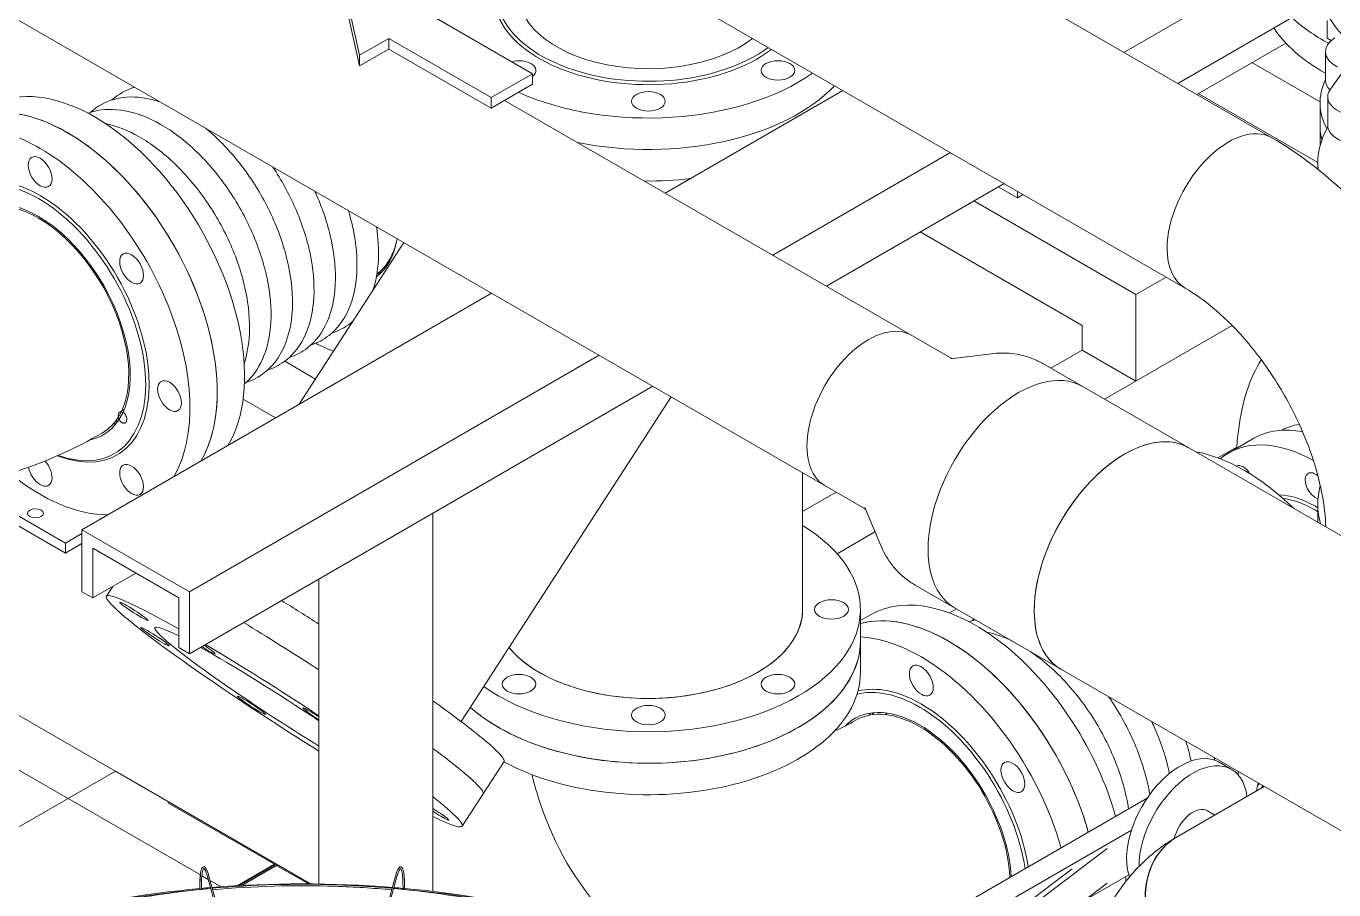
# Model space of a CAD drawing. Header units: millimetres. Extents: x -312439 to 477422, y -331570 to 212570.
# Drawn here: x 398513 to 399040, y 107353 to 107701 of the extents above; entities that cross this region are included whole.
import ezdxf

# ---------------------------------------------------------------- set-up
doc = ezdxf.new("R2010")
doc.units = ezdxf.units.MM

msp = doc.modelspace()

# ---------------------------------------------------------------- linework, layer by layer
at = {"color": 5, "linetype": 'Continuous', "lineweight": 0, "extrusion": (0, 0.816497, 0.57735)}
for p, q in [((398850.496, 107506.394), (396993.097, 108578.764)), ((398979.781, 107595.272), (397306.445, 108561.374)), ((399014.783, 107655.897), (398864.048, 107742.924)), ((398641.044, 107715.766), (398647.011, 107689.168)), ((398641.044, 107711.493), (398647.011, 107684.896)), ((398716.647, 107681.706), (398675.367, 107705.539)), ((399037.085, 107703.138), (399037.085, 107696.048)), ((399037.085, 107696.048), (399038.692, 107695.121)), ((398647.011, 107689.168), (398658.757, 107695.949)), ((398647.011, 107684.896), (398658.757, 107691.677)), ((398658.757, 107695.949), (398700.036, 107672.116)), ((398658.757, 107695.949), (398658.757, 107691.677)), ((398658.757, 107691.677), (398700.036, 107667.844)), ((399020.382, 107694.057), (398984.535, 107673.36)), ((398647.011, 107689.168), (398647.011, 107684.896)), ((399034.193, 107670.324), (399006.734, 107686.177)), ((399036.399, 107679.118), (399036.399, 107690.619)), ((398700.036, 107672.116), (398716.647, 107681.706)), ((398716.647, 107681.706), (398716.647, 107677.434)), ((399038.383, 107675.509), (399044.961, 107684.726)), ((398700.036, 107667.844), (398716.647, 107677.434)), ((398700.036, 107672.116), (398700.036, 107667.844)), ((398885.498, 107567.019), (398705.45, 107670.97)), ((399033.285, 107645.844), (398985.081, 107673.675)), ((399034.19, 107652.549), (399034.19, 107669.97)), ((399037.262, 107660.892), (399037.262, 107672.393)), ((399033.281, 107645.376), (399033.281, 107643.188)), ((398904.479, 107636.064), (398912.207, 107631.602)), ((398912.207, 107634.286), (398912.207, 107631.602)), ((398914.532, 107632.944), (398912.207, 107631.602)), ((398959.943, 107592.676), (398894.636, 107630.381)), ((398938.29, 107580.175), (398872.983, 107617.88)), ((398622.679, 107548.376), (398664.847, 107613.579)), ((398656.17, 107601.988), (398653.913, 107600.685)), ((398972.11, 107599.701), (398959.943, 107592.676)), ((398959.943, 107557.672), (398959.943, 107592.676)), ((398938.29, 107570.173), (398938.29, 107580.175)), ((398998.81, 107580.112), (398947.351, 107550.402)), ((398938.29, 107570.173), (398925.698, 107562.904)), ((398959.943, 107557.672), (398938.29, 107570.173)), ((398629.268, 107558.563), (398616.815, 107565.753)), ((398885.261, 107566.736), (398901.754, 107568.793)), ((398922.453, 107564.777), (399229.052, 107387.762)), ((398613.142, 107542.87), (398600.036, 107550.437)), ((398687.977, 107420.402), (398772.655, 107551.336)), ((399007.538, 107534.676), (398997.231, 107528.725)), ((399000.605, 107531.142), (398993.026, 107526.766)), ((398825.609, 107520.763), (398825.609, 107465.644)), ((398825.609, 107505.117), (398839.159, 107512.94)), ((398495.528, 107511.399), (398528.441, 107492.397)), ((398495.528, 107507.399), (398528.441, 107488.396)), ((398850.623, 107506.74), (398857.088, 107491.429)), ((399033.281, 107500.79), (399033.281, 107508.058)), ((398528.441, 107492.397), (398535.084, 107496.232)), ((398854.759, 107496.944), (398839.49, 107488.128)), ((398528.441, 107488.396), (398528.441, 107492.397)), ((398528.441, 107488.396), (398535.084, 107492.232)), ((398544.919, 107470.995), (398547.481, 107474.957)), ((398870.916, 107475.511), (400615.02, 106468.552)), ((398848.882, 107465.644), (398848.882, 107440.241)), ((398887.583, 107465.888), (398884.759, 107464.258)), ((398848.882, 107461.181), (398852.747, 107463.412)), ((398688.402, 107378.202), (398705.255, 107404.261)), ((398998.575, 107401.095), (398993.568, 107404.037)), ((399009.283, 107395.624), (399009.186, 107395.568)), ((398976.605, 107373.968), (399011.699, 107394.229)), ((399010.449, 107393.508), (399011.129, 107394.559)), ((398964.534, 107389.597), (398851.584, 107324.386)), ((398991.794, 107382.737), (398988.817, 107384.486)), ((398859.601, 107319.758), (398958.16, 107376.661)), ((398878.468, 107316.115), (398948.31, 107369.223)), ((398934.25, 107361.106), (398876.321, 107317.056)), ((398948.31, 107355.222), (398878.468, 107302.114)), ((398957.139, 107358.569), (398938.748, 107347.951))]:
    msp.add_line(p, q, dxfattribs=at)
at = {"color": 0, "linetype": 'Continuous', "lineweight": 0, "extrusion": (0, 0.816497, 0.57735)}
for p, q in [((399094.694, 107770.888), (398955.153, 107690.324)), ((399100.711, 107749.358), (398976.807, 107677.822)), ((398841.843, 107674.911), (398770.233, 107633.567)), ((398885.15, 107649.908), (398813.54, 107608.563)), ((398906.804, 107637.406), (398835.193, 107596.062)), ((398700.23, 107593.15), (398535.084, 107497.803)), ((398743.537, 107568.147), (398578.391, 107472.8)), ((398765.19, 107555.646), (398578.391, 107447.797)), ((398676.539, 107504.462), (398676.539, 107351.914)), ((398535.084, 107497.803), (398578.391, 107472.8)), ((398535.084, 107472.8), (398535.084, 107497.803)), ((398539.415, 107490.302), (398539.415, 107470.3)), ((398574.061, 107470.3), (398539.415, 107490.302)), ((398556.738, 107480.301), (398539.415, 107470.3)), ((398630.605, 107477.943), (398630.605, 107354.939)), ((398539.415, 107470.3), (398535.084, 107472.8)), ((398574.061, 107450.297), (398574.061, 107470.3)), ((398578.391, 107472.8), (398578.391, 107447.797)), ((398578.391, 107447.797), (398574.061, 107450.297)), ((398548.537, 107400.399), (398627.212, 107354.976)), ((398569.758, 107387.647), (398570.191, 107387.897)), ((398612.631, 107362.894), (398569.758, 107387.647)), ((398597.609, 107354.221), (398612.631, 107362.894)), ((398598.571, 107354.276), (398613.497, 107362.894)), ((398613.931, 107362.644), (398599.528, 107354.329)), ((398613.497, 107362.394), (398599.528, 107354.329)), ((398626.336, 107354.981), (398613.497, 107362.394)), ((398583.431, 107358.25), (398585.982, 107356.777)), ((398619.266, 107235.452), (398585.673, 107357.907)), ((398619.884, 107235.511), (398586.263, 107358.069)), ((398586.737, 107356.341), (398591.144, 107353.797)), ((398627.834, 107235.511), (398661.455, 107358.069)), ((398662.046, 107357.907), (398628.453, 107235.452))]:
    msp.add_line(p, q, dxfattribs=at)
at = {"color": 3, "linetype": 'Continuous', "lineweight": 0, "extrusion": (0, 0.816497, 0.57735)}
for p, q in [((398613.497, 107362.894), (398354.651, 107512.339)), ((398354.671, 107490.324), (398582.81, 107358.609)), ((398548.537, 107400.399), (397558.978, 106829.076))]:
    msp.add_line(p, q, dxfattribs=at)
at = {"color": 5, "linetype": 'Continuous', "lineweight": 0}
for centre, major_axis, ratio, start_param, end_param in [((398763.445, 107713.175), (62.164, 0), 0.5773503, 2.548228, 5.6361136), ((398763.445, 107713.976), (-61.184, 0), 0.5773503, 5.7140037, 8.7637786), ((398763.445, 107713.976), (52.364, 0), 0.5773503, 2.9636533, 5.6432754), ((399118.718, 107720.385), (-85.437, 0), 0.5773503, 0.1857305, 0.8997743), ((399095.435, 107730.328), (85.437, 0), 0.5773503, 3.6957977, 3.9694733), ((399095.435, 107730.328), (-85.437, 0), 0.5773503, 0.5542051, 0.8278806), ((399095.435, 107717.626), (85.437, 0), 0.5773503, 3.5032011, 3.9495424), ((399050.804, 107690.619), (-14.405, 0), 0.5773503, 5.5507149, 7.1196252), ((398711.26, 107683.047), (6.798, 0), 0.5773503, 0.7853982, 2.0317598), ((398711.26, 107683.047), (6.798, 0), 0.5773503, 5.6269908, 7.0685835), ((398540.192, 107594.539), (42.718, -73.99), 0.5773503, 0.3154285, 3.1415927), ((398763.445, 107713.175), (85.437, 0), 0.5773503, 4.052355, 5.5982817), ((398763.445, 107700.474), (85.437, 0), 0.5773503, 4.3712276, 5.7840867), ((398763.445, 107700.474), (-85.437, 0), 0.5773503, 1.2296349, 2.6424941), ((399095.435, 107669.97), (61.245, 0), 0.5773503, 2.8721515, 3.4400318), ((399050.819, 107672.393), (-13.556, 0), 0.5773503, 5.8737687, 8.1724889), ((399050.804, 107679.118), (-14.405, 0), 0.5773503, 0, 0.4962001), ((398529.192, 107588.188), (42.718, -73.99), 0.5773503, 0.3154285, 2.9860305), ((398529.192, 107588.188), (-42.718, 73.99), 0.5773503, 5.4977871, 6.1276232), ((398518.193, 107581.837), (-42.718, 73.99), 0.5773503, 5.4977871, 5.9168815), ((398997.282, 107625.585), (-17.501, -30.312), 0.5773503, 3.1415927, 5.4977871), ((399118.718, 107645.376), (-85.437, 0), 0.5773503, 5.9753277, 6.3290122), ((399095.435, 107660.469), (61.245, 0), 0.5773503, 3.1415927, 3.2967347), ((399050.819, 107660.892), (-13.556, 0), 0.5773503, 0, 1.8893036), ((398529.192, 107588.188), (-42.718, 73.99), 0.5773503, 3.4570211, 5.4977871), ((398518.193, 107581.837), (-42.718, 73.99), 0.5773503, 3.4570211, 5.4977871), ((398517.5, 107581.437), (-30.592, 52.987), 0.5773503, 5.4977871, 6.1211239), ((398518.193, 107581.837), (-31.082, 53.835), 0.5773503, 5.4977871, 6.1186246), ((398763.445, 107687.772), (-85.437, 0), 0.5773503, 1.551152, 1.7703158), ((398517.5, 107581.437), (-26.182, 45.349), 0.5773503, 5.4977871, 6.446029), ((398517.5, 107581.437), (-25.769, 44.633), 0.5773503, 5.4977871, 6.2831853), ((398517.5, 107581.437), (-30.592, 52.987), 0.5773503, 2.5410686, 5.4977871), ((398518.193, 107581.837), (-31.082, 53.835), 0.5773503, 2.5178145, 5.4977871), ((398517.5, 107581.437), (-26.182, 45.349), 0.5773503, 2.9551609, 5.4977871), ((398517.5, 107581.437), (-25.769, 44.633), 0.5773503, 3.1415927, 5.4977871), ((398625.766, 107643.945), (26.182, -45.349), 0.5773503, 0.0714254, 0.6018596), ((398626.459, 107644.345), (-25.769, 44.633), 0.5773503, 3.2104051, 3.7210875), ((398997.282, 107625.585), (-17.501, -30.312), 0.5773503, 5.4977871, 6.2831853), ((398852.091, 107545.89), (17.501, 30.312), 0.5773503, 0, 3.1415927), ((398626.459, 107644.345), (42.718, -73.99), 0.5773503, 5.5452621, 5.6648756), ((399084.298, 107478.567), (-59.059, 102.294), 0.5773503, 0.2978518, 0.657417), ((398912.591, 107510.96), (25.769, 44.633), 0.5773503, 0, 3.1415927), ((398529.192, 107588.188), (23.886, -41.371), 0.5773503, 6.205753, 6.2442695), ((398529.192, 107588.188), (26.182, -45.349), 0.5773503, 6.0218476, 6.0579899), ((398529.192, 107588.188), (-26.182, 45.349), 0.5773503, 2.8802549, 2.9163972), ((398529.192, 107588.188), (25.723, -44.553), 0.5773503, 6.0579329, 6.0944163), ((398955.412, 107486.237), (25.769, 44.633), 0.5773503, 0, 3.1415927), ((399082.137, 107476.634), (57.831, -100.166), 0.5773503, 3.7622214, 3.8535604), ((399042.6, 107473.945), (-35.063, 60.73), 0.5773503, 5.8139142, 6.2831853), ((399051.695, 107479.196), (-33.685, 58.344), 0.5773503, 6.0716453, 6.2635549), ((398955.412, 107486.237), (25.769, 44.633), 0.5773503, 0, 2.3561945), ((399032.293, 107467.994), (-35.063, 60.73), 0.5773503, 5.5133525, 6.3823293), ((399003.732, 107451.93), (42.718, -73.99), 0.5773503, 2.0229113, 2.6894776), ((398518.193, 107521.58), (-3.399, 5.887), 0.5773503, 1.015663, 5.076894), ((399003.202, 107518.382), (2.909, -5.039), 0.5773503, 1.6348074, 3.0961053), ((398518.193, 107581.837), (-42.718, 73.99), 0.5773503, 2.1523857, 2.8261642), ((399032.293, 107515.5), (2.909, -5.039), 0.5773503, 3.1415927, 5.7623779), ((399032.293, 107515.5), (2.909, -5.039), 0.5773503, 2.1007045, 3.1415927), ((399032.293, 107467.994), (-24.039, 41.636), 0.5773503, 5.4977871, 5.9469819), ((399118.718, 107508.058), (85.437, 0), 0.5773503, 2.9881767, 3.3025652), ((399031.6, 107467.594), (-23.549, 40.788), 0.5773503, 5.4977871, 5.8797482), ((399032.293, 107467.994), (-24.039, 41.636), 0.5773503, 5.4687173, 5.4977871), ((399031.6, 107467.594), (-23.549, 40.788), 0.5773503, 5.4472889, 5.4977871), ((398763.445, 107465.644), (-85.437, 0), 0.5773503, 2.3561945, 3.8975742), ((398616.66, 107424.599), (71.741, -46.397), 0.0711624, 2.2517793, 4.9537849), ((398895.466, 107389.422), (42.718, -73.99), 0.5773503, 1.156625, 3.1415927), ((398633.513, 107450.658), (71.741, -46.397), 0.0711624, 1.6572957, 1.8702728), ((398763.445, 107465.644), (-62.164, 0), 0.5773503, 0.4431051, 3.1415927), ((398763.445, 107465.644), (-62.164, 0), 0.5773503, 2.3561945, 3.1415927), ((398955.412, 107486.237), (25.769, 44.633), 0.5773503, 2.3561945, 3.1415927), ((398616.66, 107424.599), (-52.199, 33.758), 0.0711624, 5.7115331, 6.9004634), ((398625.087, 107437.628), (71.741, -46.397), 0.0711624, 1.5398771, 1.9706062), ((398884.466, 107383.071), (42.718, -73.99), 0.5773503, 1.156625, 2.9860305), ((398884.466, 107383.071), (-42.718, 73.99), 0.5773503, 5.4977871, 6.1276232), ((398873.466, 107376.72), (-42.718, 73.99), 0.5773503, 5.4977871, 5.9168815), ((398616.66, 107424.599), (-52.199, 33.758), 0.0711624, 0.6172781, 1.8869167), ((398616.66, 107424.599), (-52.199, 33.758), 0.0711624, 4.4882483, 5.463201), ((398583.117, 107451.392), (5.708, -3.692), 0.0711624, 4.8002783, 7.6932671), ((398616.66, 107424.599), (71.741, -46.397), 0.0711624, 1.4213801, 2.0758916), ((398763.445, 107452.943), (-85.437, 0), 0.5773503, 0.7853982, 3.1415927), ((398763.445, 107465.644), (-62.164, 0), 0.5773503, 0.4431051, 2.3561945), ((398763.445, 107452.943), (85.437, 0), 0.5773503, 5.4977871, 6.2831853), ((398884.466, 107383.071), (-42.718, 73.99), 0.5773503, 4.2982176, 5.4977871), ((398873.466, 107376.72), (-42.718, 73.99), 0.5773503, 4.2982176, 5.4977871), ((398763.445, 107440.241), (85.437, 0), 0.5773503, 3.9620822, 6.2831853), ((398763.445, 107465.644), (-85.437, 0), 0.5773503, 0.6821091, 2.3561945), ((398872.773, 107376.32), (-30.592, 52.987), 0.5773503, 5.4977871, 6.1211239), ((398873.466, 107376.72), (-31.082, 53.835), 0.5773503, 5.4977871, 6.1186246), ((398633.513, 107450.658), (71.741, -46.397), 0.0711624, 0.6172781, 0.974416), ((398873.466, 107376.72), (-31.082, 53.835), 0.5773503, 4.1263137, 5.4977871), ((398629.842, 107422.24), (5.708, -3.692), 0.0711624, 1.4828327, 3.7588708), ((398629.842, 107422.24), (5.708, -3.692), 0.0711624, 3.7588708, 4.8923323), ((398763.445, 107452.943), (85.437, 0), 0.5773503, 3.7155836, 5.4977871), ((398763.445, 107452.943), (-85.437, 0), 0.5773503, 0.5739909, 0.7853982), ((398872.773, 107376.32), (-26.182, 45.349), 0.5773503, 5.4977871, 6.446029), ((398872.773, 107376.32), (-25.769, 44.633), 0.5773503, 5.4977871, 6.2831853), ((398884.466, 107383.071), (26.182, -45.349), 0.5773503, 3.3667881, 3.4029304), ((398884.466, 107383.071), (-26.182, 45.349), 0.5773503, 0.2251954, 0.2613377), ((398884.466, 107383.071), (25.723, -44.553), 0.5773503, 3.3303616, 3.3668451), ((398884.466, 107383.071), (23.886, -41.371), 0.5773503, 3.1805085, 3.2190249), ((398872.773, 107376.32), (-30.592, 52.987), 0.5773503, 4.1156429, 5.4977871), ((398872.773, 107376.32), (-26.182, 45.349), 0.5773503, 3.9960886, 5.4977871), ((398872.773, 107376.32), (-25.769, 44.633), 0.5773503, 3.9820363, 5.4977871), ((398633.513, 107450.658), (71.741, -46.397), 0.0711624, 0, 0.6172781), ((398625.087, 107437.628), (71.741, -46.397), 0.0711624, 0.6172781, 0.8181194), ((398978.056, 107377.634), (15.512, 26.403), 0.5823607, 0, 2.6908407), ((398983.063, 107374.692), (15.512, 26.403), 0.5823607, 5.6313503, 8.6544156), ((398625.087, 107437.628), (71.741, -46.397), 0.0711624, 0, 0.6172781), ((398981.04, 107438.828), (26.182, -45.349), 0.5773503, 0.0714254, 0.1049987), ((398616.66, 107424.599), (71.741, -46.397), 0.0711624, 0.6172781, 0.6309062), ((398616.66, 107424.599), (71.741, -46.397), 0.0711624, 5.7442588, 6.9004634), ((398677.28, 107384.348), (5.708, -3.692), 0.0711624, 4.6283539, 8.0299964), ((398983.063, 107374.692), (5.754, 9.795), 0.5823607, 0, 2.0416716), ((398993.943, 107343.555), (-17.501, 30.312), 0.8164966, 0.021565, 3.1415927), ((398994.106, 107343.656), (-17.501, 30.312), 0.8164966, 0, 3.1415927), ((398895.466, 107389.422), (42.718, -73.99), 0.5773503, 0.804996, 0.8316342)]:
    msp.add_ellipse(centre, major_axis=major_axis, ratio=ratio, start_param=start_param, end_param=end_param, dxfattribs=at)
for centre, major_axis, ratio in [((398815.63, 107683.047), (6.798, 0), 0.5773503), ((398763.445, 107670.567), (6.798, 0), 0.5773503), ((398518.193, 107642.095), (-3.399, 5.887), 0.5773503), ((398555.093, 107603.142), (-3.399, 5.887), 0.5773503), ((398570.377, 107551.709), (-3.399, 5.887), 0.5773503), ((398555.093, 107517.925), (-3.399, 5.887), 0.5773503), ((398516.315, 107504.398), (3.215, 0), 0.5773503), ((398837.245, 107465.644), (-6.798, 0), 0.5773503), ((398556.041, 107464.849), (5.708, -3.692), 0.0711624), ((398564.476, 107454.728), (5.708, -3.692), 0.0711624), ((398873.466, 107436.978), (-3.399, 5.887), 0.5773503), ((398711.26, 107435.515), (-6.798, 0), 0.5773503), ((398815.63, 107435.515), (-6.798, 0), 0.5773503), ((398603.479, 107426.957), (5.708, -3.692), 0.0711624), ((398763.445, 107423.036), (-6.798, 0), 0.5773503), ((398910.366, 107398.025), (-3.399, 5.887), 0.5773503)]:
    msp.add_ellipse(centre, major_axis=major_axis, ratio=ratio, dxfattribs=at)
at = {"color": 0, "linetype": 'Continuous', "lineweight": 0}
for centre, major_axis, ratio, start_param, end_param in [((398623.967, 107203.592), (-262.225, 0), 0.5773503, 4.8542575, 4.8684283), ((398623.967, 107203.592), (-262.225, 0), 0.5773503, 4.5737285, 4.8518651), ((398623.967, 107203.592), (-262.225, 0), 0.5773503, 4.5571855, 4.5713361), ((398623.967, 107203.592), (-262.225, 0), 0.5773503, 4.8709744, 5.1337903), ((398623.967, 107203.592), (-261.613, 0), 0.5773503, 4.8702538, 5.1336735), ((398582.862, 107353.099), (0.306, 0), 0.5773503, 3.1415927, 3.7072911), ((398582.91, 107352.924), (0.306, 0.001), 0.5647458, 3.2969897, 4.867786), ((398582.91, 107352.924), (0.306, 0.001), 0.5647458, 4.867786, 6.2831853), ((398623.967, 107203.592), (-261.613, 0), 0.5773503, 4.8601846, 4.8693633), ((398623.967, 107203.592), (-261.613, 0), 0.5773503, 4.556469, 4.5713736), ((398664.808, 107352.924), (0.306, -0.001), 0.5647458, 3.1415927, 4.5569919), ((398664.808, 107352.924), (0.306, -0.001), 0.5647458, 4.5569919, 6.1277883), ((398623.967, 107203.592), (-261.613, 0), 0.5773503, 4.2918428, 4.5551023), ((398664.856, 107353.099), (0.306, 0), 0.5773503, 5.7174869, 6.2831853), ((398623.967, 107203.592), (-262.225, 0), 0.5773503, 4.2917243, 4.5546375)]:
    msp.add_ellipse(centre, major_axis=major_axis, ratio=ratio, start_param=start_param, end_param=end_param, dxfattribs=at)
at = {"color": 5, "linetype": 'Continuous', "lineweight": 0}
for points in [[(398547.147, 107671.128), (398549.765, 107673.51), (398552.866, 107675.257), (398556.264, 107676.269)], [(398555.808, 107676.128), (398555.899, 107676.211), (398555.991, 107676.293), (398556.083, 107676.374)], [(398893.759, 107461.01), (398894.056, 107461.28), (398894.359, 107461.543), (398894.669, 107461.797)], [(398899.791, 107456.504), (398903.095, 107455.82), (398906.464, 107454.65), (398909.83, 107453.044)], [(398838.477, 107416.65), (398841.108, 107417.776), (398843.976, 107419.205), (398847.004, 107420.953)], [(398980.086, 107412.481), (398980.923, 107409.82), (398981.63, 107407.162), (398982.198, 107404.533)], [(398991.566, 107405.853), (398991.62, 107405.532), (398991.672, 107405.212), (398991.721, 107404.892)], [(399001.215, 107400.282), (399001.222, 107399.816), (399001.223, 107399.353), (399001.218, 107398.892)], [(399009.203, 107395.67), (399009.015, 107394.553), (399008.788, 107393.46), (399008.523, 107392.395)]]:
    msp.add_open_spline(points, degree=3, dxfattribs=at)
for points, knots in [([(398538.485, 107666.127), (398541.333, 107668.718), (398544.751, 107670.555), (398552.427, 107672.525), (398556.7, 107672.584), (398562.885, 107671.437), (398564.701, 107670.959), (398566.527, 107670.344)], [0.66022736, 0.66022736, 0.66022736, 0.66022736, 0.94527954, 0.94527954, 1.24360278, 1.24360278, 1.36560725, 1.36560725, 1.36560725, 1.36560725]), ([(398537.494, 107665.786), (398538.26, 107666.068), (398539.043, 107666.312), (398543.766, 107667.524), (398548.038, 107667.584), (398557.141, 107665.895), (398561.999, 107664.02), (398571.721, 107658.485), (398576.584, 107654.779), (398585.75, 107645.965), (398590.052, 107640.861), (398597.68, 107629.78), (398601.008, 107623.808), (398606.375, 107611.571), (398608.413, 107605.308), (398610.984, 107593.078), (398611.513, 107587.114), (398610.94, 107576.067), (398609.839, 107570.982), (398606.133, 107562.588), (398603.65, 107559.164), (398600.545, 107556.578)], [0.8846348, 0.8846348, 0.8846348, 0.8846348, 0.9452795, 0.9452795, 1.2436028, 1.2436028, 1.563904, 1.563904, 1.8920444, 1.8920444, 2.2193958, 2.2193958, 2.5456685, 2.5456685, 2.872043, 2.872043, 3.1996274, 3.1996274, 3.5274785, 3.5274785, 3.8277541, 3.8277541, 3.8277541, 3.8277541]), ([(398544.518, 107661.621), (398548.995, 107660.694), (398553.592, 107658.875), (398563.06, 107653.484), (398567.923, 107649.778), (398577.088, 107640.964), (398581.39, 107635.86), (398589.019, 107624.779), (398592.347, 107618.808), (398597.714, 107606.57), (398599.752, 107600.307), (398602.323, 107588.077), (398602.851, 107582.113), (398602.345, 107572.342), (398601.643, 107568.354), (398600.45, 107564.744)], [1.2605977, 1.2605977, 1.2605977, 1.2605977, 1.563904, 1.563904, 1.8920444, 1.8920444, 2.2193958, 2.2193958, 2.5456685, 2.5456685, 2.872043, 2.872043, 3.1996274, 3.1996274, 3.4517913, 3.4517913, 3.4517913, 3.4517913]), ([(398584.968, 107659.697), (398586.617, 107658.344), (398588.242, 107656.898), (398594.411, 107650.966), (398598.713, 107645.862), (398606.341, 107634.781), (398609.669, 107628.809), (398615.037, 107616.571), (398617.075, 107610.308), (398619.646, 107598.078), (398620.174, 107592.114), (398619.601, 107581.068), (398618.5, 107575.983), (398614.697, 107567.369), (398612.035, 107563.791), (398606.494, 107559.435), (398604.011, 107558.121), (398601.336, 107557.267)], [1.7781992, 1.7781992, 1.7781992, 1.7781992, 1.8920444, 1.8920444, 2.2193958, 2.2193958, 2.5456685, 2.5456685, 2.872043, 2.872043, 3.1996274, 3.1996274, 3.5274785, 3.5274785, 3.8442096, 3.8442096, 4.0521616, 4.0521616, 4.0521616, 4.0521616]), ([(399014.783, 107655.897), (399025.307, 107649.82), (399035.196, 107642.221), (399053.538, 107624.749), (399061.986, 107614.868), (399077.048, 107593.535), (399083.659, 107582.085), (399094.603, 107558.374), (399098.936, 107546.118), (399104.896, 107521.497), (399106.533, 107509.133), (399106.533, 107496.981)], [1.5707963, 1.5707963, 1.5707963, 1.5707963, 1.8849556, 1.8849556, 2.1991149, 2.1991149, 2.5132741, 2.5132741, 2.8274334, 2.8274334, 3.1415927, 3.1415927, 3.1415927, 3.1415927]), ([(398612.039, 107644.068), (398615.496, 107638.89), (398618.531, 107633.353), (398623.698, 107621.572), (398625.736, 107615.309), (398628.307, 107603.079), (398628.835, 107597.115), (398628.263, 107586.069), (398627.162, 107580.984), (398623.358, 107572.369), (398620.696, 107568.792), (398615.156, 107564.435), (398612.673, 107563.122), (398609.997, 107562.268)], [2.2437336, 2.2437336, 2.2437336, 2.2437336, 2.5456685, 2.5456685, 2.872043, 2.872043, 3.1996274, 3.1996274, 3.5274785, 3.5274785, 3.8442096, 3.8442096, 4.0521616, 4.0521616, 4.0521616, 4.0521616]), ([(398628.953, 107634.303), (398629.198, 107633.767), (398629.439, 107633.23), (398632.359, 107626.573), (398634.397, 107620.31), (398636.968, 107608.079), (398637.497, 107602.115), (398636.924, 107591.069), (398635.823, 107585.984), (398632.02, 107577.37), (398629.358, 107573.793), (398623.817, 107569.436), (398621.334, 107568.122), (398618.659, 107567.268)], [2.5169801, 2.5169801, 2.5169801, 2.5169801, 2.5456685, 2.5456685, 2.872043, 2.872043, 3.1996274, 3.1996274, 3.5274785, 3.5274785, 3.8442096, 3.8442096, 4.0521616, 4.0521616, 4.0521616, 4.0521616]), ([(398642.476, 107626.495), (398643.211, 107624.053), (398643.835, 107621.617), (398645.63, 107613.08), (398646.158, 107607.116), (398645.585, 107596.07), (398644.484, 107590.985), (398640.681, 107582.371), (398638.019, 107578.793), (398632.478, 107574.437), (398629.995, 107573.123), (398627.32, 107572.269)], [2.7431261, 2.7431261, 2.7431261, 2.7431261, 2.872043, 2.872043, 3.1996274, 3.1996274, 3.5274785, 3.5274785, 3.8442096, 3.8442096, 4.0521616, 4.0521616, 4.0521616, 4.0521616]), ([(398653.796, 107619.959), (398654.514, 107615.318), (398654.774, 107610.811), (398654.321, 107602.052), (398653.545, 107597.831), (398652.214, 107594.045)], [2.94794992, 2.94794992, 2.94794992, 2.94794992, 3.19957844, 3.19957844, 3.46699496, 3.46699496, 3.46699496, 3.46699496]), ([(398361.237, 107604.141), (398362.21, 107600.127), (398363.349, 107596.151), (398370.19, 107575.789), (398378.991, 107560.05), (398401.269, 107536.986), (398413.235, 107528.727), (398438.81, 107518.049), (398452.209, 107515.403), (398480.61, 107514.626), (398495.528, 107517.167), (398521.35, 107525.485), (398532.538, 107530.609), (398543.268, 107536.804)], [0.2407371, 0.2407371, 0.2407371, 0.2407371, 0.3141593, 0.3141593, 0.6213948, 0.6213948, 0.8596171, 0.8596171, 1.0883751, 1.0883751, 1.3532662, 1.3532662, 1.5707963, 1.5707963, 1.5707963, 1.5707963]), ([(398979.781, 107595.272), (398983.735, 107592.99), (398988.084, 107589.897), (398997.136, 107582.034), (399001.844, 107577.187), (399010.949, 107566.082), (399015.326, 107559.779), (399023.092, 107546.45), (399026.465, 107539.416), (399031.768, 107525.596), (399033.712, 107518.809), (399035.876, 107507.616), (399036.381, 107503.016), (399036.501, 107498.931)], [1.5707963, 1.5707963, 1.5707963, 1.5707963, 1.8179228, 1.8179228, 2.0784055, 2.0784055, 2.3493544, 2.3493544, 2.6241933, 2.6241933, 2.8954114, 2.8954114, 3.1071659, 3.1071659, 3.1071659, 3.1071659]), ([(398644.413, 107581.982), (398644.06, 107581.669), (398643.698, 107581.367), (398641.092, 107579.318), (398638.558, 107577.986), (398635.827, 107577.131)], [3.80934745, 3.80934745, 3.80934745, 3.80934745, 3.84422887, 3.84422887, 4.05537295, 4.05537295, 4.05537295, 4.05537295]), ([(398885.498, 107567.019), (398885.609, 107566.954), (398885.726, 107566.899), (398885.863, 107566.843), (398885.898, 107566.831), (398885.93, 107566.82)], [3.92699082, 3.92699082, 3.92699082, 3.92699082, 4.00934855, 4.00934855, 4.03920596, 4.03920596, 4.03920596, 4.03920596]), ([(398922.453, 107564.777), (398921.154, 107565.527), (398919.801, 107566.183), (398917.036, 107567.293), (398915.624, 107567.746), (398912.789, 107568.45), (398911.366, 107568.7), (398908.547, 107569.017), (398907.151, 107569.082), (398904.411, 107569.052), (398903.067, 107568.956), (398901.754, 107568.793)], [3.92699082, 3.92699082, 3.92699082, 3.92699082, 4.00934855, 4.00934855, 4.09170629, 4.09170629, 4.17406402, 4.17406402, 4.25642176, 4.25642176, 4.33877949, 4.33877949, 4.33877949, 4.33877949]), ([(398549.661, 107544.091), (398549.693, 107544.406), (398549.874, 107544.968), (398550.304, 107545.321), (398550.65, 107545.412), (398550.892, 107545.433), (398551.341, 107545.369), (398551.828, 107545.088), (398552.226, 107544.693), (398552.52, 107544.33), (398552.767, 107543.907), (398552.95, 107543.453), (398553.087, 107542.988), (398553.164, 107542.406), (398553.1, 107541.768), (398552.885, 107541.248), (398552.537, 107540.891), (398552.162, 107540.757), (398551.831, 107540.755), (398551.574, 107540.805), (398551.312, 107540.906), (398550.965, 107541.106), (398550.552, 107541.47), (398550.059, 107542.148), (398549.755, 107542.902), (398549.643, 107543.601), (398549.646, 107543.933), (398549.661, 107544.091)], [0, 0, 0, 0, 0.448799, 0.8975979, 1.0097976, 1.1219974, 1.3463969, 1.7951958, 1.9447955, 2.0943951, 2.3935944, 2.5431941, 2.6927937, 2.991993, 3.2911923, 3.5903916, 3.8895909, 4.1887902, 4.3383899, 4.4879895, 4.6375892, 4.7871888, 5.0863881, 5.3855874, 5.8343864, 6.0587858, 6.2831853, 6.2831853, 6.2831853, 6.2831853]), ([(398850.884, 107506.12), (398850.859, 107506.142), (398850.831, 107506.165), (398850.714, 107506.257), (398850.608, 107506.33), (398850.496, 107506.394)], [0.67318302, 0.67318302, 0.67318302, 0.67318302, 0.70304043, 0.70304043, 0.78539816, 0.78539816, 0.78539816, 0.78539816]), ([(398857.088, 107491.429), (398857.603, 107490.21), (398858.192, 107488.998), (398859.536, 107486.61), (398860.291, 107485.434), (398861.974, 107483.151), (398862.903, 107482.044), (398864.93, 107479.94), (398866.028, 107478.944), (398868.371, 107477.104), (398869.617, 107476.261), (398870.916, 107475.511)], [0.37360949, 0.37360949, 0.37360949, 0.37360949, 0.45596722, 0.45596722, 0.53832496, 0.53832496, 0.62068269, 0.62068269, 0.70304043, 0.70304043, 0.78539816, 0.78539816, 0.78539816, 0.78539816]), ([(398892.767, 107460.669), (398893.533, 107460.951), (398894.316, 107461.195), (398895.17, 107461.414), (398895.226, 107461.428), (398895.283, 107461.442)], [0.884634842, 0.884634842, 0.884634842, 0.884634842, 0.945279544, 0.945279544, 0.94955631, 0.94955631, 0.94955631, 0.94955631]), ([(398917.608, 107448.553), (398921.087, 107446.195), (398924.506, 107443.402), (398932.362, 107435.847), (398936.664, 107430.743), (398944.292, 107419.662), (398947.62, 107413.69), (398952.987, 107401.453), (398955.025, 107395.19), (398956.578, 107387.802), (398956.815, 107386.525), (398957.018, 107385.258)], [1.6575796, 1.6575796, 1.6575796, 1.6575796, 1.8920444, 1.8920444, 2.2193958, 2.2193958, 2.5456685, 2.5456685, 2.872043, 2.872043, 2.9407028, 2.9407028, 2.9407028, 2.9407028]), ([(398948.972, 107430.445), (398949.03, 107430.361), (398949.088, 107430.278), (398952.953, 107424.663), (398956.281, 107418.691), (398961.648, 107406.454), (398963.687, 107400.191), (398965.184, 107393.066), (398965.378, 107392.049), (398965.55, 107391.038)], [2.21446624, 2.21446624, 2.21446624, 2.21446624, 2.21939584, 2.21939584, 2.5456685, 2.5456685, 2.87204299, 2.87204299, 2.92665092, 2.92665092, 2.92665092, 2.92665092]), ([(398966.323, 107420.427), (398966.772, 107419.481), (398967.207, 107418.529), (398970.245, 107411.603), (398972.249, 107405.495), (398973.536, 107399.532)], [2.49473212, 2.49473212, 2.49473212, 2.49473212, 2.5456685, 2.5456685, 2.86413268, 2.86413268, 2.86413268, 2.86413268]), ([(398716.51, 107399.024), (398717.483, 107395.01), (398718.622, 107391.033), (398725.463, 107370.671), (398734.264, 107354.933), (398749.15, 107339.521), (398751.611, 107337.202), (398754.187, 107335.001)], [0.2407371, 0.2407371, 0.2407371, 0.2407371, 0.31415927, 0.31415927, 0.62139477, 0.62139477, 0.67863456, 0.67863456, 0.67863456, 0.67863456]), ([(398976.12, 107373.68), (398970.746, 107370.539), (398965.806, 107366.673), (398957.068, 107357.831), (398953.294, 107352.844), (398947.048, 107342.296), (398944.568, 107336.736), (398940.734, 107325.323), (398939.376, 107319.467), (398937.606, 107307.588), (398937.195, 107301.562), (398937.195, 107295.486)], [5.5008664, 5.5008664, 5.5008664, 5.5008664, 5.65486678, 5.65486678, 5.81194641, 5.81194641, 5.96902604, 5.96902604, 6.12610567, 6.12610567, 6.28318531, 6.28318531, 6.28318531, 6.28318531])]:
    msp.add_open_spline(points, degree=3, knots=knots, dxfattribs=at)
at = {"color": 0, "linetype": 'Continuous', "lineweight": 0}
for points, knots in [([(398582.556, 107353.099), (398582.556, 107354.802), (398582.607, 107356.319), (398582.81, 107358.838), (398582.96, 107359.837), (398583.361, 107361.259), (398583.587, 107361.774), (398584.372, 107361.89), (398584.621, 107361.742), (398585.172, 107361.157), (398585.479, 107360.502), (398585.959, 107359.121), (398586.111, 107358.623), (398586.263, 107358.069)], [4.712389, 4.712389, 4.712389, 4.712389, 5.0265482, 5.0265482, 5.3407075, 5.3407075, 5.6548668, 5.6548668, 5.8236028, 5.8236028, 6.1377621, 6.1377621, 6.2831853, 6.2831853, 6.2831853, 6.2831853]), ([(398582.938, 107359.235), (398582.929, 107359.174), (398582.92, 107359.112), (398582.768, 107358.025), (398582.673, 107356.722), (398582.61, 107354.485), (398582.601, 107353.724), (398582.604, 107352.924)], [1.10131175, 1.10131175, 1.10131175, 1.10131175, 1.12076762, 1.12076762, 1.43803566, 1.43803566, 1.5863026, 1.5863026, 1.5863026, 1.5863026]), ([(398585.673, 107357.907), (398585.354, 107359.067), (398585.035, 107359.959), (398584.479, 107361.039), (398584.23, 107361.189), (398584.203, 107361.189), (398583.998, 107361.04), (398583.646, 107359.876), (398583.502, 107359.026), (398583.291, 107356.782), (398583.229, 107355.352), (398583.216, 107353.464), (398583.215, 107353.197), (398583.216, 107352.925)], [0, 0, 0, 0, 0.3152669, 0.3152669, 0.6094726, 0.6094726, 0.9267406, 0.9267406, 1.2208373, 1.2208373, 1.5356304, 1.5356304, 1.5863402, 1.5863402, 1.5863402, 1.5863402]), ([(398665.163, 107353.099), (398665.163, 107354.802), (398665.111, 107356.319), (398664.908, 107358.838), (398664.759, 107359.837), (398664.357, 107361.259), (398664.131, 107361.774), (398663.346, 107361.89), (398663.098, 107361.742), (398662.547, 107361.157), (398662.239, 107360.502), (398661.76, 107359.121), (398661.607, 107358.623), (398661.455, 107358.069)], [4.712389, 4.712389, 4.712389, 4.712389, 5.0265482, 5.0265482, 5.3407075, 5.3407075, 5.6548668, 5.6548668, 5.8236028, 5.8236028, 6.1377621, 6.1377621, 6.2831853, 6.2831853, 6.2831853, 6.2831853]), ([(398662.046, 107357.907), (398662.364, 107359.067), (398662.683, 107359.959), (398663.24, 107361.039), (398663.489, 107361.189), (398663.515, 107361.189), (398663.72, 107361.04), (398664.072, 107359.876), (398664.217, 107359.026), (398664.427, 107356.782), (398664.489, 107355.352), (398664.502, 107353.464), (398664.503, 107353.197), (398664.502, 107352.925)], [0, 0, 0, 0, 0.3152669, 0.3152669, 0.6094726, 0.6094726, 0.9267406, 0.9267406, 1.2208373, 1.2208373, 1.5356304, 1.5356304, 1.5863402, 1.5863402, 1.5863402, 1.5863402]), ([(398664.781, 107359.235), (398664.79, 107359.174), (398664.799, 107359.112), (398664.951, 107358.025), (398665.045, 107356.722), (398665.108, 107354.485), (398665.117, 107353.724), (398665.115, 107352.924)], [1.10131175, 1.10131175, 1.10131175, 1.10131175, 1.12076762, 1.12076762, 1.43803566, 1.43803566, 1.5863026, 1.5863026, 1.5863026, 1.5863026]), ([(398660.116, 107353.189), (398652.622, 107353.866), (398645.07, 107354.334), (398620.842, 107355.15), (398604.084, 107354.679), (398587.602, 107353.189)], [5.342386, 5.342386, 5.342386, 5.342386, 5.43953692, 5.43953692, 5.65318828, 5.65318828, 5.65318828, 5.65318828]), ([(398659.952, 107352.588), (398652.434, 107353.266), (398644.858, 107353.732), (398620.739, 107354.532), (398604.117, 107354.063), (398587.767, 107352.588)], [5.34285963, 5.34285963, 5.34285963, 5.34285963, 5.44045758, 5.44045758, 5.65271466, 5.65271466, 5.65271466, 5.65271466]), ([(398586.982, 107353.132), (398578.976, 107352.395), (398571.035, 107351.418), (398547.608, 107347.792), (398532.446, 107344.444), (398518.039, 107340.233)], [5.65586592, 5.65586592, 5.65586592, 5.65586592, 5.75969853, 5.75969853, 5.96646224, 5.96646224, 5.96646224, 5.96646224]), ([(398729.679, 107340.233), (398723.391, 107342.071), (398716.96, 107343.745), (398694.42, 107348.919), (398677.728, 107351.568), (398660.736, 107353.132)], [5.02911205, 5.02911205, 5.02911205, 5.02911205, 5.11935362, 5.11935362, 5.33970837, 5.33970837, 5.33970837, 5.33970837])]:
    msp.add_open_spline(points, degree=3, knots=knots, dxfattribs=at)

doc.saveas('drawing.dxf')
